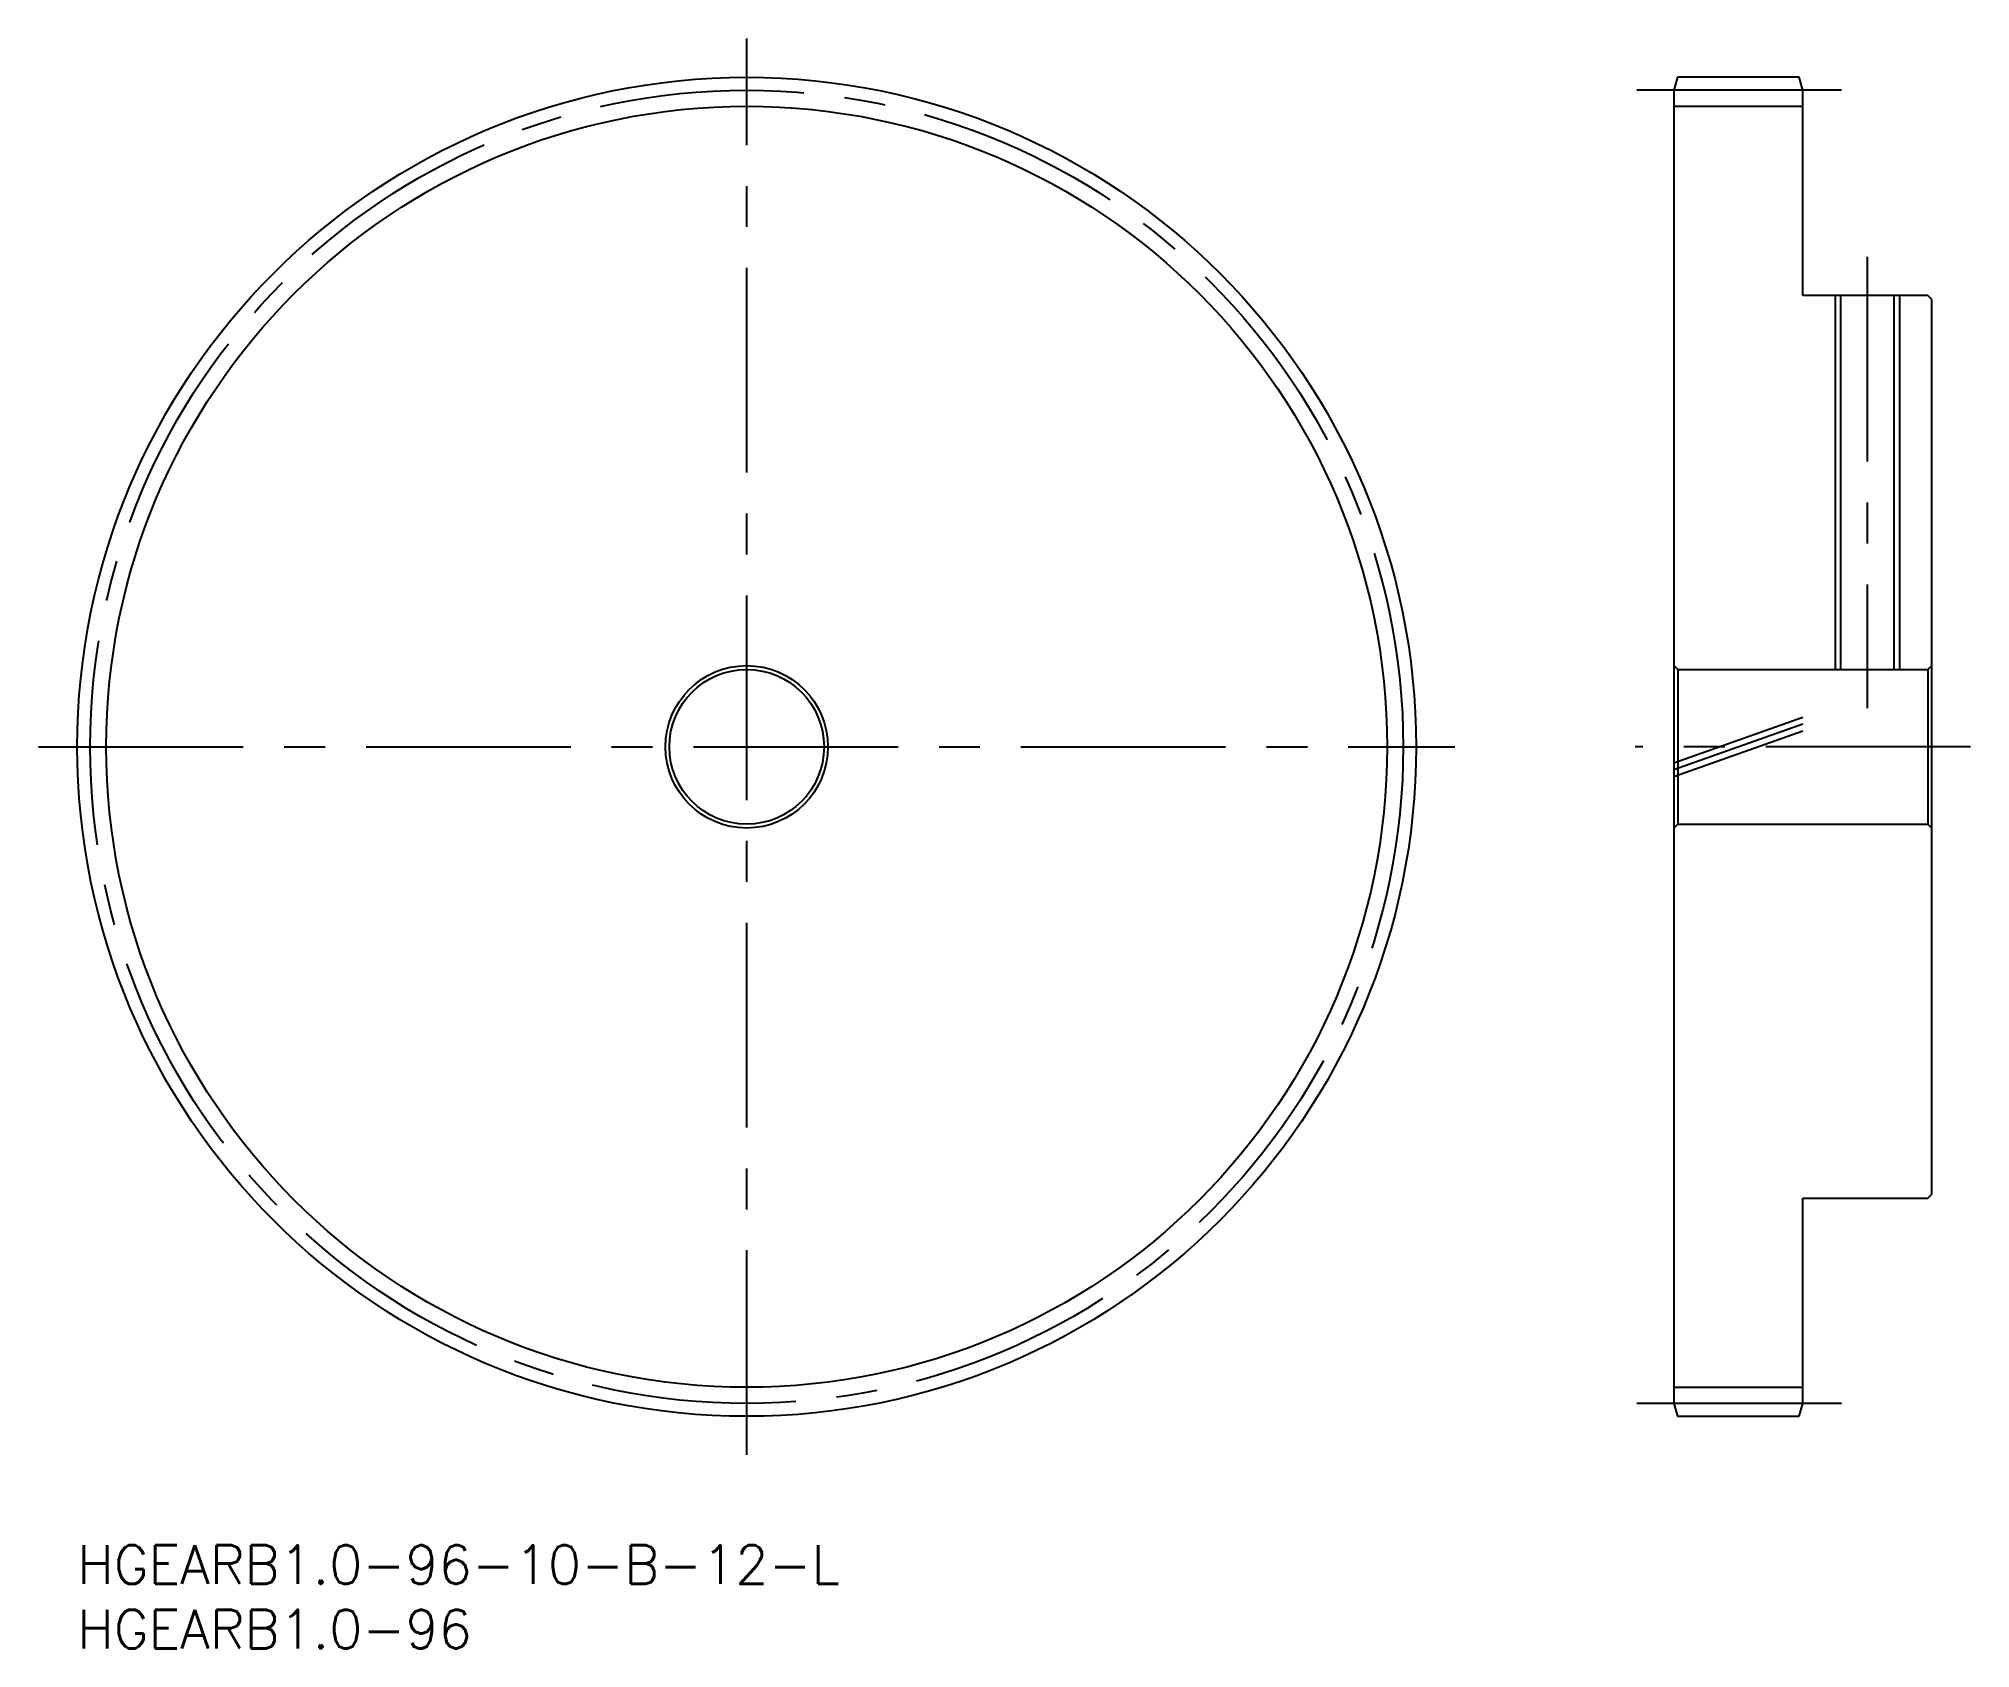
# Model space of a CAD drawing. Extents: x -3 to 147, y -8 to 117.
import ezdxf

# ---------------------------------------------------------------- set-up
doc = ezdxf.new("R2010")
doc.units = 0
doc.header["$LTSCALE"] = 0.5
doc.linetypes.add('CENTER', pattern=[50.8, 31.75, -6.35, 6.35, -6.35])
doc.linetypes.add('PHANTOM', pattern=[63.5, 31.75, -6.35, 6.35, -6.35, 6.35, -6.35])
for name, color, linetype in [('MSM_CENTER', 1, 'CENTER'), ('MSM_CONTINUOUS', 7, 'CONTINUOUS'), ('MSM_IMAGINARY', 6, 'PHANTOM'), ('MSM_NARROW', 5, 'CONTINUOUS'), ('MSM_PART_NUMBER', 7, 'CONTINUOUS')]:
    doc.layers.add(name, color=color, linetype=linetype)
doc.styles.get("Standard").update_dxf_attribs({"font": 'txt.shx', "height": 1, "bigfont": 'bigfont.shx'})

# ---------------------------------------------------------------- blocks, each defined once
blk = doc.blocks.new('*U17')
at = {"layer": 'MSM_PART_NUMBER'}
blk.add_text('HGEARB1.0-96-10-B-12-L', height=3, dxfattribs=at).set_placement((0, -3))
blk = doc.blocks.new('*U18')
at = {"layer": 'MSM_PART_NUMBER'}
blk.add_text('HGEARB1.0-96', height=3, dxfattribs=at).set_placement((0, -8))

msp = doc.modelspace()

# ---------------------------------------------------------------- linework, layer by layer
at = {"layer": 'MSM_CENTER'}
for p, q in [((51.93, 7), (51.93, 116.86)), ((136.86, 112.86), (120.86, 112.86)), ((138.86, 99.93), (138.86, 64.93)), ((-3, 61.93), (106.86, 61.93)), ((146.86, 61.93), (120.86, 61.93)), ((136.86, 11), (120.86, 11))]:
    msp.add_line(p, q, dxfattribs=at)
msp.add_circle((51.93, 61.93), 50.93, dxfattribs=at)
at = {"layer": 'MSM_CONTINUOUS'}
for p, q in [((124.13, 113.86), (123.86, 112.86)), ((123.86, 112.86), (123.86, 11)), ((133.59, 113.86), (124.13, 113.86)), ((133.86, 112.86), (133.59, 113.86)), ((133.86, 96.93), (133.86, 112.86)), ((123.86, 111.61), (133.86, 111.61)), ((143.56, 96.93), (133.86, 96.93)), ((136.79, 96.93), (136.79, 67.93)), ((140.93, 96.93), (140.93, 67.93)), ((143.86, 96.63), (143.56, 96.93)), ((143.86, 27.23), (143.86, 96.63)), ((124.16, 67.93), (123.86, 68.23)), ((124.16, 67.93), (124.16, 55.93)), ((124.16, 67.93), (143.56, 67.93)), ((143.86, 68.23), (143.56, 67.93)), ((143.56, 67.93), (143.56, 55.93)), ((124.16, 55.93), (123.86, 55.63)), ((124.16, 55.93), (143.56, 55.93)), ((143.86, 55.63), (143.56, 55.93)), ((143.56, 26.93), (143.86, 27.23)), ((133.86, 11), (133.86, 26.93)), ((133.86, 26.93), (143.56, 26.93)), ((123.86, 12.25), (133.86, 12.25)), ((123.86, 11), (124.13, 10)), ((133.59, 10), (133.86, 11)), ((124.13, 10), (133.59, 10))]:
    msp.add_line(p, q, dxfattribs=at)
for radius in [51.93, 6.3, 6]:
    msp.add_circle((51.93, 61.93), radius, dxfattribs=at)
at = {"layer": 'MSM_IMAGINARY'}
for p, q in [((123.86, 60.69), (133.86, 64.23)), ((123.86, 60.16), (133.86, 63.7)), ((123.86, 59.63), (133.86, 63.17))]:
    msp.add_line(p, q, dxfattribs=at)
at = {"layer": 'MSM_NARROW'}
for p, q in [((136.36, 96.93), (136.36, 67.93)), ((141.36, 96.93), (141.36, 67.93))]:
    msp.add_line(p, q, dxfattribs=at)
msp.add_circle((51.93, 61.93), 49.68, dxfattribs=at)

# ---------------------------------------------------------------- block references
at = {"layer": 'MSM_CONTINUOUS'}
for name in ['*U17', '*U18']:
    msp.add_blockref(name, (0, 0), dxfattribs=at)

doc.saveas('drawing.dxf')
